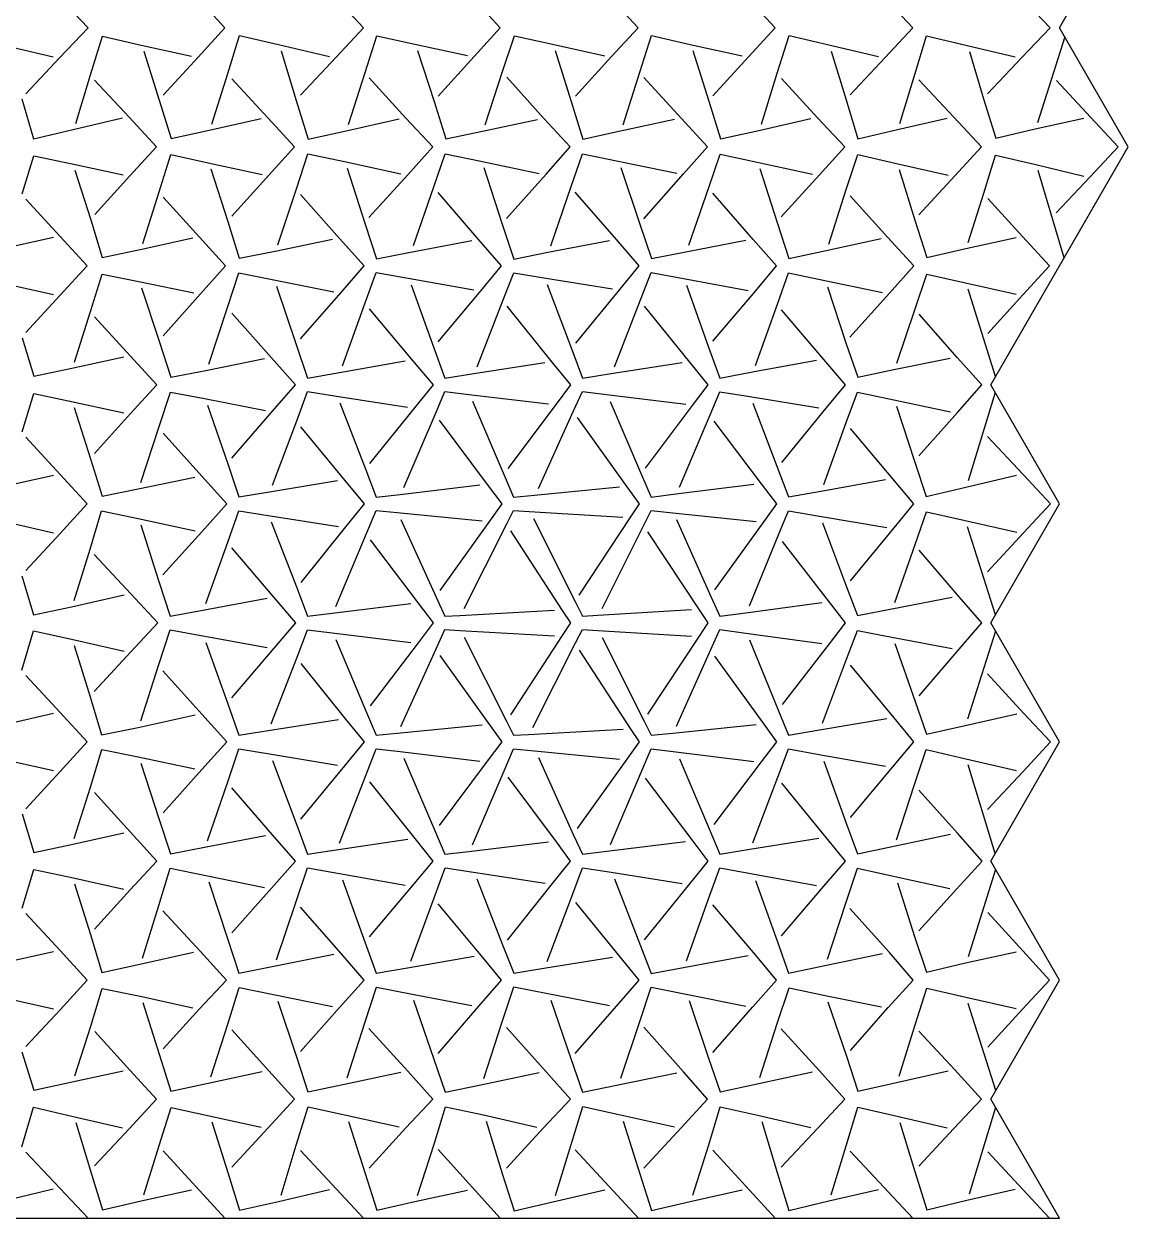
# Model space of a CAD drawing. Extents: x -8 to 152, y -43 to 130.
# Drawn here: x 71.5 to 151.8, y -43.4 to 43.4 of the extents above; entities that cross this region are included whole.
import ezdxf

# ---------------------------------------------------------------- set-up
doc = ezdxf.new("R2010")
doc.units = 0
doc.layers.add('DEFAULT', color=7, linetype='CONTINUOUS')

msp = doc.modelspace()

# ---------------------------------------------------------------- linework, layer by layer
at = {"layer": 'DEFAULT'}
for p, q in [((146.814, 43.156), (151.814, 51.816)), ((76.131, 43.156), (74.057, 45.347)), ((86.086, 43.156), (84.135, 45.283)), ((96.176, 43.156), (94.168, 45.3)), ((106.116, 43.156), (104.224, 45.241)), ((116.146, 43.156), (114.22, 45.256)), ((126.131, 43.156), (124.199, 45.263)), ((136.146, 43.156), (134.126, 45.313)), ((146.131, 43.156), (144.057, 45.347)), ((74.057, 40.964), (76.131, 43.156)), ((84.135, 41.028), (86.086, 43.156)), ((86.296, 39.837), (87.144, 42.584)), ((87.144, 42.584), (89.994, 41.937)), ((94.168, 41.011), (96.176, 43.156)), ((96.282, 39.902), (97.148, 42.577)), ((97.148, 42.577), (99.915, 41.956)), ((104.224, 41.07), (106.116, 43.156)), ((106.296, 39.969), (107.148, 42.577)), ((107.148, 42.577), (109.93, 41.96)), ((114.22, 41.055), (116.146, 43.156)), ((116.277, 39.924), (117.14, 42.59)), ((117.14, 42.59), (119.947, 41.945)), ((124.199, 41.048), (126.131, 43.156)), ((126.281, 39.847), (127.141, 42.59)), ((127.141, 42.59), (130.027, 41.906)), ((134.126, 40.998), (136.146, 43.156)), ((144.057, 40.964), (146.131, 43.156)), ((151.814, 34.495), (146.814, 43.156)), ((70.09, 41.864), (73.587, 41.03)), ((76.295, 39.728), (77.167, 42.545)), ((77.167, 42.545), (79.996, 41.9)), ((79.996, 41.9), (83.658, 41.087)), ((89.994, 41.937), (93.688, 41.076)), ((99.915, 41.956), (103.739, 41.128)), ((109.93, 41.96), (113.736, 41.115)), ((119.947, 41.945), (123.716, 41.108)), ((130.027, 41.906), (133.65, 41.062)), ((136.29, 39.749), (137.152, 42.571)), ((137.152, 42.571), (140.09, 41.864)), ((140.09, 41.864), (143.587, 41.03)), ((147.201, 42.486), (145.231, 36.234)), ((71.586, 38.353), (74.057, 40.964)), ((80.184, 41.457), (81.311, 37.879)), ((81.6, 38.263), (84.135, 41.028)), ((90.178, 41.488), (91.28, 37.859)), ((91.576, 38.243), (94.168, 41.011)), ((100.107, 41.507), (101.303, 37.781)), ((101.595, 38.172), (104.224, 41.07)), ((110.12, 41.51), (111.292, 37.792)), ((111.586, 38.182), (114.22, 41.055)), ((120.136, 41.497), (121.296, 37.814)), ((121.59, 38.202), (124.199, 41.048)), ((130.209, 41.462), (131.29, 37.902)), ((131.583, 38.283), (134.126, 40.998)), ((140.269, 41.424), (141.295, 37.978)), ((141.586, 38.353), (144.057, 40.964)), ((105.031, 36.095), (106.296, 39.969)), ((75.225, 36.202), (76.295, 39.728)), ((79.105, 36.659), (76.587, 39.348)), ((85.136, 36.154), (86.296, 39.837)), ((89.199, 36.603), (86.59, 39.449)), ((95.089, 36.115), (96.282, 39.902)), ((99.262, 36.583), (96.579, 39.51)), ((109.313, 36.538), (106.591, 39.57)), ((115.073, 36.102), (116.277, 39.924)), ((119.284, 36.576), (116.576, 39.53)), ((125.134, 36.139), (126.281, 39.847)), ((129.215, 36.612), (126.577, 39.459)), ((135.209, 36.189), (136.29, 39.749)), ((139.126, 36.653), (136.583, 39.369)), ((149.072, 36.643), (146.611, 39.327)), ((71.295, 37.978), (72.156, 35.087)), ((81.311, 37.879), (82.167, 35.107)), ((91.28, 37.859), (92.133, 35.048)), ((101.303, 37.781), (102.156, 35.087)), ((111.292, 37.792), (112.137, 35.054)), ((121.296, 37.814), (122.144, 35.067)), ((131.29, 37.902), (132.148, 35.074)), ((141.295, 37.978), (142.178, 35.126)), ((75.043, 35.76), (78.63, 36.596)), ((81.101, 34.495), (79.105, 36.659)), ((84.947, 35.706), (88.716, 36.543)), ((91.146, 34.495), (89.199, 36.603)), ((94.898, 35.661), (98.774, 36.522)), ((101.206, 34.495), (99.262, 36.583)), ((111.199, 34.495), (109.313, 36.538)), ((114.881, 35.646), (118.793, 36.515)), ((121.206, 34.495), (119.284, 36.576)), ((124.946, 35.688), (128.731, 36.549)), ((131.191, 34.495), (129.215, 36.612)), ((135.027, 35.745), (138.65, 36.589)), ((141.154, 34.495), (139.126, 36.653)), ((145.045, 35.797), (148.6, 36.586)), ((151.086, 34.495), (149.072, 36.643)), ((72.156, 35.087), (75.043, 35.76)), ((82.167, 35.107), (84.947, 35.706)), ((92.133, 35.048), (94.898, 35.661)), ((102.156, 35.087), (104.833, 35.64)), ((104.833, 35.64), (108.821, 36.481)), ((112.137, 35.054), (114.881, 35.646)), ((122.144, 35.067), (124.946, 35.688)), ((132.148, 35.074), (135.027, 35.745)), ((142.178, 35.126), (145.045, 35.797)), ((79.16, 32.39), (81.101, 34.495)), ((81.287, 31.22), (82.14, 33.93)), ((82.14, 33.93), (84.865, 33.34)), ((89.288, 32.431), (91.146, 34.495)), ((91.285, 31.43), (92.114, 33.976)), ((92.114, 33.976), (94.783, 33.415)), ((99.394, 32.465), (101.206, 34.495)), ((101.299, 31.595), (102.11, 33.982)), ((102.11, 33.982), (104.716, 33.456)), ((109.462, 32.502), (111.199, 34.495)), ((111.281, 31.607), (112.107, 33.989)), ((112.107, 33.989), (114.7, 33.45)), ((119.466, 32.519), (121.206, 34.495)), ((121.294, 31.54), (122.122, 33.963)), ((122.122, 33.963), (124.816, 33.385)), ((129.352, 32.451), (131.191, 34.495)), ((131.279, 31.319), (132.133, 33.943)), ((132.133, 33.943), (134.962, 33.288)), ((139.194, 32.373), (141.154, 34.495)), ((141.814, 17.175), (151.814, 34.495)), ((149.057, 32.304), (151.086, 34.495)), ((71.321, 31.068), (72.189, 33.845)), ((72.189, 33.845), (74.965, 33.25)), ((74.965, 33.25), (78.681, 32.446)), ((84.865, 33.34), (88.798, 32.489)), ((94.783, 33.415), (98.895, 32.525)), ((104.716, 33.456), (108.957, 32.561)), ((114.7, 33.45), (118.96, 32.575)), ((124.816, 33.385), (128.856, 32.511)), ((134.962, 33.288), (138.712, 32.435)), ((141.311, 31.112), (142.167, 33.884)), ((142.167, 33.884), (145.09, 33.204)), ((145.09, 33.204), (148.587, 32.37)), ((75.155, 32.807), (76.317, 29.186)), ((76.606, 29.573), (79.16, 32.39)), ((85.06, 32.886), (86.289, 29.055)), ((86.585, 29.451), (89.288, 32.431)), ((94.98, 32.952), (96.265, 28.946)), ((96.568, 29.349), (99.394, 32.465)), ((104.918, 32.988), (106.264, 28.868)), ((106.567, 29.277), (109.462, 32.502)), ((114.904, 32.984), (116.276, 28.857)), ((116.578, 29.267), (119.466, 32.519)), ((125.012, 32.926), (126.275, 28.99)), ((126.575, 29.389), (129.352, 32.451)), ((135.149, 32.839), (136.285, 29.165)), ((136.581, 29.552), (139.194, 32.373)), ((147.156, 26.427), (145.268, 32.764)), ((146.586, 29.693), (149.057, 32.304)), ((89.936, 27.373), (91.285, 31.43)), ((99.798, 27.308), (101.299, 31.595)), ((109.795, 27.29), (111.281, 31.607)), ((119.844, 27.329), (121.294, 31.54)), ((130.028, 27.418), (131.279, 31.319)), ((74.093, 27.976), (71.607, 30.687)), ((80.105, 27.468), (81.287, 31.22)), ((84.241, 27.929), (81.583, 30.829)), ((94.423, 27.826), (91.584, 31.023)), ((104.56, 27.732), (101.598, 31.175)), ((114.579, 27.741), (111.583, 31.187)), ((124.515, 27.763), (121.593, 31.124)), ((134.331, 27.886), (131.578, 30.921)), ((140.184, 27.534), (141.311, 31.112)), ((144.135, 27.963), (141.6, 30.728)), ((76.317, 29.186), (77.163, 26.44)), ((86.289, 29.055), (87.133, 26.388)), ((96.265, 28.946), (97.114, 26.355)), ((106.264, 28.868), (107.099, 26.329)), ((116.276, 28.857), (117.118, 26.361)), ((126.275, 28.99), (127.122, 26.368)), ((136.285, 29.165), (137.159, 26.433)), ((70.029, 27.121), (73.62, 27.918)), ((76.056, 25.835), (74.093, 27.976)), ((79.914, 27.016), (83.755, 27.869)), ((86.138, 25.835), (84.241, 27.929)), ((96.214, 25.835), (94.423, 27.826)), ((129.832, 26.96), (133.836, 27.827)), ((136.214, 25.835), (134.331, 27.886)), ((139.996, 27.091), (143.658, 27.904)), ((146.093, 25.835), (144.135, 27.963)), ((77.163, 26.44), (79.914, 27.016)), ((89.733, 26.91), (93.921, 27.771)), ((99.583, 26.839), (104.047, 27.683)), ((106.221, 25.835), (104.56, 27.732)), ((109.582, 26.818), (114.064, 27.689)), ((116.229, 25.835), (114.579, 27.741)), ((119.634, 26.862), (124.005, 27.712)), ((126.221, 25.835), (124.515, 27.763)), ((127.122, 26.368), (129.832, 26.96)), ((137.159, 26.433), (139.996, 27.091)), ((87.133, 26.388), (89.733, 26.91)), ((97.114, 26.355), (99.583, 26.839)), ((107.099, 26.329), (109.582, 26.818)), ((117.118, 26.361), (119.634, 26.862)), ((74.093, 23.694), (76.056, 25.835)), ((76.296, 22.517), (77.159, 25.237)), ((77.159, 25.237), (79.818, 24.685)), ((84.316, 23.809), (86.138, 25.835)), ((86.276, 22.814), (87.107, 25.328)), ((87.107, 25.328), (89.633, 24.829)), ((94.533, 23.897), (96.214, 25.835)), ((96.294, 23.136), (97.095, 25.348)), ((97.095, 25.348), (99.412, 24.935)), ((104.736, 24.035), (106.221, 25.835)), ((106.327, 23.357), (107.103, 25.335)), ((107.103, 25.335), (109.292, 24.969)), ((114.824, 24.122), (116.229, 25.835)), ((116.327, 23.357), (117.095, 25.348)), ((117.095, 25.348), (119.463, 24.913)), ((124.691, 24.002), (126.221, 25.835)), ((126.292, 23.058), (127.103, 25.335)), ((127.103, 25.335), (129.733, 24.78)), ((134.441, 23.835), (136.214, 25.835)), ((136.311, 22.713), (137.167, 25.224)), ((137.167, 25.224), (139.979, 24.594)), ((144.157, 23.714), (146.093, 25.835)), ((70.029, 24.549), (73.62, 23.752)), ((79.818, 24.685), (83.824, 23.862)), ((89.633, 24.829), (94.022, 23.952)), ((89.841, 24.359), (91.276, 20.119)), ((99.412, 24.935), (104.209, 24.081)), ((99.636, 24.456), (101.294, 19.874)), ((109.292, 24.969), (114.291, 24.159)), ((109.527, 24.488), (111.325, 19.754)), ((119.463, 24.913), (124.167, 24.05)), ((119.684, 24.436), (121.288, 19.93)), ((129.733, 24.78), (133.937, 23.894)), ((139.979, 24.594), (143.678, 23.773)), ((71.607, 20.983), (74.093, 23.694)), ((80.018, 24.232), (81.308, 20.351)), ((81.601, 20.751), (84.316, 23.809)), ((91.579, 20.535), (94.533, 23.897)), ((101.598, 20.308), (104.736, 24.035)), ((111.624, 20.198), (114.824, 24.122)), ((121.591, 20.36), (124.691, 24.002)), ((129.934, 24.315), (131.268, 20.23)), ((131.571, 20.637), (134.441, 23.835)), ((142.171, 17.793), (140.168, 24.15)), ((141.597, 20.922), (144.157, 23.714)), ((84.904, 18.686), (86.276, 22.814)), ((94.636, 18.554), (96.294, 23.136)), ((99.736, 18.975), (96.598, 22.702)), ((104.443, 18.478), (106.327, 23.357)), ((109.911, 18.836), (106.628, 22.907)), ((114.444, 18.478), (116.327, 23.357)), ((119.911, 18.836), (116.628, 22.907)), ((124.7, 18.588), (126.292, 23.058)), ((129.67, 19.016), (126.594, 22.629)), ((134.972, 18.756), (136.311, 22.713)), ((75.136, 18.834), (76.296, 22.517)), ((79.199, 19.282), (76.59, 22.129)), ((89.466, 19.151), (86.578, 22.404)), ((139.362, 19.171), (136.604, 22.309)), ((71.321, 20.602), (72.174, 17.799)), ((81.308, 20.351), (82.137, 17.734)), ((91.276, 20.119), (92.099, 17.669)), ((131.268, 20.23), (132.133, 17.727)), ((74.947, 18.386), (78.716, 19.222)), ((81.123, 17.175), (79.199, 19.282)), ((91.221, 17.175), (89.466, 19.151)), ((101.294, 19.874), (102.095, 17.662)), ((111.325, 19.754), (112.103, 17.675)), ((121.288, 19.93), (122.099, 17.669)), ((134.769, 18.301), (138.866, 19.12)), ((141.161, 17.175), (139.362, 19.171)), ((72.174, 17.799), (74.947, 18.386)), ((84.7, 18.22), (88.96, 19.095)), ((94.412, 18.075), (99.209, 18.929)), ((101.252, 17.175), (99.736, 18.975)), ((104.204, 17.992), (109.371, 18.801)), ((111.252, 17.175), (109.911, 18.836)), ((114.204, 17.992), (119.371, 18.801)), ((121.244, 17.175), (119.911, 18.836)), ((124.48, 18.112), (129.147, 18.968)), ((131.236, 17.175), (129.67, 19.016)), ((132.133, 17.727), (134.769, 18.301)), ((82.137, 17.734), (84.7, 18.22)), ((92.099, 17.669), (94.412, 18.075)), ((102.095, 17.662), (104.204, 17.992)), ((112.103, 17.675), (114.204, 17.992)), ((122.099, 17.669), (124.48, 18.112)), ((71.321, 13.748), (72.178, 16.544)), ((72.178, 16.544), (74.915, 15.975)), ((79.224, 15.09), (81.123, 17.175)), ((81.277, 14.076), (82.114, 16.655)), ((82.114, 16.655), (84.599, 16.178)), ((89.558, 15.261), (91.221, 17.175)), ((91.313, 14.563), (92.099, 16.681)), ((92.099, 16.681), (94.204, 16.358)), ((99.911, 15.514), (101.252, 17.175)), ((101.406, 15.08), (102.095, 16.688)), ((102.095, 16.688), (103.833, 16.481)), ((110.204, 15.774), (111.252, 17.175)), ((111.463, 15.296), (112.099, 16.681)), ((112.099, 16.681), (113.852, 16.467)), ((120.182, 15.764), (121.244, 17.175)), ((121.396, 15.002), (122.103, 16.675)), ((122.103, 16.675), (124.274, 16.323)), ((129.846, 15.47), (131.236, 17.175)), ((131.303, 14.43), (132.114, 16.655)), ((132.114, 16.655), (134.766, 16.09)), ((139.398, 15.161), (141.161, 17.175)), ((142.133, 16.623), (140.178, 10.182)), ((146.814, 8.515), (141.814, 17.175)), ((74.915, 15.975), (78.739, 15.147)), ((84.599, 16.178), (89.045, 15.313)), ((84.811, 15.707), (86.285, 11.425)), ((94.204, 16.358), (99.371, 15.549)), ((94.444, 15.872), (96.327, 10.993)), ((103.833, 16.481), (109.644, 15.79)), ((104.099, 15.988), (106.406, 10.61)), ((106.7, 11.087), (110.204, 15.774)), ((113.852, 16.467), (119.624, 15.78)), ((114.117, 15.975), (116.408, 10.634)), ((116.701, 11.109), (120.182, 15.764)), ((124.274, 16.323), (129.311, 15.508)), ((124.509, 15.841), (126.322, 11.071)), ((134.766, 16.09), (138.898, 15.219)), ((75.107, 15.526), (76.303, 11.8)), ((76.595, 12.191), (79.224, 15.09)), ((86.586, 11.844), (89.558, 15.261)), ((96.628, 11.443), (99.911, 15.514)), ((99.099, 9.702), (101.406, 15.08)), ((108.898, 9.646), (111.463, 15.296)), ((115.362, 9.758), (111.752, 14.805)), ((119.167, 9.729), (121.396, 15.002)), ((126.622, 11.516), (129.846, 15.47)), ((134.966, 15.628), (136.277, 11.614)), ((136.578, 12.018), (139.398, 15.161)), ((79.966, 10.061), (81.277, 14.076)), ((89.557, 9.868), (91.313, 14.563)), ((94.803, 10.254), (91.614, 14.122)), ((105.204, 9.916), (101.7, 14.603)), ((125.141, 9.964), (121.69, 14.53)), ((129.67, 9.92), (131.303, 14.43)), ((134.693, 10.33), (131.603, 13.999)), ((74.093, 10.656), (71.607, 13.367)), ((84.398, 10.529), (81.578, 13.672)), ((144.168, 10.659), (141.576, 13.428)), ((76.303, 11.8), (77.141, 9.08)), ((86.285, 11.425), (87.107, 9.021)), ((136.277, 11.614), (137.125, 9.054)), ((70.029, 9.801), (73.62, 10.598)), ((76.071, 8.515), (74.093, 10.656)), ((79.766, 9.6), (83.898, 10.471)), ((86.229, 8.515), (84.398, 10.529)), ((96.327, 10.993), (97.095, 9.002)), ((106.406, 10.61), (107.095, 9.002)), ((116.408, 10.634), (117.103, 9.015)), ((126.322, 11.071), (127.107, 9.021)), ((139.994, 9.734), (143.688, 10.594)), ((146.154, 8.515), (144.168, 10.659)), ((77.141, 9.08), (79.766, 9.6)), ((89.326, 9.387), (94.27, 10.214)), ((96.236, 8.515), (94.803, 10.254)), ((98.833, 9.208), (104.644, 9.9)), ((106.252, 8.515), (105.204, 9.916)), ((108.617, 9.15), (114.793, 9.754)), ((116.252, 8.515), (115.362, 9.758)), ((118.905, 9.239), (124.586, 9.945)), ((126.244, 8.515), (125.141, 9.964)), ((129.447, 9.444), (134.169, 10.285)), ((136.221, 8.515), (134.693, 10.33)), ((137.125, 9.054), (139.994, 9.734)), ((87.107, 9.021), (89.326, 9.387)), ((97.095, 9.002), (98.833, 9.208)), ((107.095, 9.002), (108.617, 9.15)), ((117.103, 9.015), (118.905, 9.239)), ((127.107, 9.021), (129.447, 9.444)), ((74.089, 6.359), (76.071, 8.515)), ((76.276, 5.228), (77.11, 8.001)), ((77.11, 8.001), (79.766, 7.45)), ((84.416, 6.491), (86.229, 8.515)), ((86.292, 5.737), (87.103, 8.014)), ((87.103, 8.014), (89.222, 7.683)), ((94.89, 6.845), (96.236, 8.515)), ((96.393, 6.365), (97.095, 8.028)), ((97.095, 8.028), (98.617, 7.879)), ((98.617, 7.879), (104.793, 7.276)), ((105.362, 7.271), (106.252, 8.515)), ((106.605, 7.059), (107.095, 8.028)), ((107.095, 8.028), (108.234, 7.959)), ((108.234, 7.959), (115.041, 7.546)), ((115.622, 7.563), (116.252, 8.515)), ((116.586, 7.007), (117.095, 8.028)), ((117.095, 8.028), (118.671, 7.865)), ((118.671, 7.865), (124.756, 7.239)), ((125.323, 7.231), (126.244, 8.515)), ((126.368, 6.256), (127.103, 8.014)), ((127.103, 8.014), (129.344, 7.628)), ((134.781, 6.767), (136.221, 8.515)), ((136.307, 5.569), (137.148, 7.936)), ((137.148, 7.936), (139.947, 7.304)), ((141.814, -0.146), (146.814, 8.515)), ((144.199, 6.407), (146.154, 8.515)), ((70.043, 7.232), (73.616, 6.42)), ((79.766, 7.45), (83.914, 6.552)), ((79.964, 6.984), (81.26, 2.943)), ((89.222, 7.683), (94.351, 6.88)), ((89.461, 7.199), (91.33, 2.356)), ((98.898, 7.384), (101.463, 1.734)), ((101.752, 2.224), (105.362, 7.271)), ((103.488, 0.897), (106.605, 7.059)), ((108.54, 7.463), (111.586, 1.362)), ((111.862, 1.875), (115.622, 7.563)), ((113.54, 0.906), (116.586, 7.007)), ((118.948, 7.37), (121.448, 1.787)), ((121.738, 2.275), (125.323, 7.231)), ((129.344, 7.628), (134.25, 6.807)), ((129.575, 7.148), (131.317, 2.489)), ((139.947, 7.304), (143.716, 6.467)), ((71.599, 3.672), (74.089, 6.359)), ((81.564, 3.347), (84.416, 6.491)), ((91.63, 2.805), (94.89, 6.845)), ((94.148, 1.056), (96.393, 6.365)), ((110.658, 0.763), (106.88, 6.544)), ((120.622, 0.806), (116.862, 6.495)), ((124.248, 1.088), (126.368, 6.256)), ((131.617, 2.928), (134.781, 6.767)), ((142.156, 0.446), (140.136, 6.856)), ((141.59, 3.561), (144.199, 6.407)), ((75.118, 1.484), (76.276, 5.228)), ((84.7, 1.267), (86.292, 5.737)), ((89.67, 1.695), (86.594, 5.309)), ((100.163, 1.294), (96.688, 5.892)), ((130.081, 1.37), (126.666, 5.79)), ((134.831, 1.353), (136.307, 5.569)), ((79.237, 1.964), (76.574, 4.838)), ((139.517, 1.766), (136.604, 5.152)), ((71.31, 3.292), (72.152, 0.439)), ((81.26, 2.943), (82.099, 0.348)), ((74.93, 1.032), (78.75, 1.901)), ((81.191, -0.146), (79.237, 1.964)), ((91.33, 2.356), (92.099, 0.348)), ((121.448, 1.787), (122.095, 0.342)), ((131.317, 2.489), (132.125, 0.394)), ((141.161, -0.146), (139.517, 1.766)), ((72.152, 0.439), (74.93, 1.032)), ((84.48, 0.791), (89.147, 1.648)), ((91.236, -0.146), (89.67, 1.695)), ((93.886, 0.564), (99.606, 1.275)), ((101.252, -0.146), (100.163, 1.294)), ((101.463, 1.734), (102.095, 0.342)), ((111.586, 1.362), (112.095, 0.342)), ((123.993, 0.598), (129.529, 1.345)), ((131.252, -0.146), (130.081, 1.37)), ((132.125, 0.394), (134.618, 0.888)), ((134.618, 0.888), (139.007, 1.718)), ((82.099, 0.348), (84.48, 0.791)), ((92.099, 0.348), (93.886, 0.564)), ((102.095, 0.342), (103.179, 0.401)), ((103.179, 0.401), (110.075, 0.783)), ((111.252, -0.146), (110.658, 0.763)), ((112.095, 0.342), (113.234, 0.411)), ((113.234, 0.411), (120.041, 0.823)), ((121.252, -0.146), (120.622, 0.806)), ((122.095, 0.342), (123.993, 0.598)), ((71.31, -3.584), (72.152, -0.731)), ((72.152, -0.731), (74.93, -1.323)), ((79.237, -2.255), (81.191, -0.146)), ((81.26, -3.235), (82.099, -0.639)), ((82.099, -0.639), (84.48, -1.082)), ((89.67, -1.986), (91.236, -0.146)), ((91.33, -2.647), (92.099, -0.639)), ((92.099, -0.639), (93.886, -0.855)), ((93.886, -0.855), (99.606, -1.566)), ((100.163, -1.585), (101.252, -0.146)), ((101.463, -2.025), (102.095, -0.633)), ((102.095, -0.633), (103.179, -0.693)), ((103.179, -0.693), (110.075, -1.074)), ((110.658, -1.054), (111.252, -0.146)), ((111.605, -1.601), (112.095, -0.633)), ((112.095, -0.633), (113.234, -0.702)), ((113.234, -0.702), (120.041, -1.114)), ((120.622, -1.097), (121.252, -0.146)), ((121.448, -2.078), (122.095, -0.633)), ((122.095, -0.633), (123.993, -0.889)), ((130.081, -1.661), (131.252, -0.146)), ((131.317, -2.78), (132.125, -0.685)), ((132.125, -0.685), (134.618, -1.179)), ((139.517, -2.057), (141.161, -0.146)), ((142.156, -0.737), (140.136, -7.147)), ((146.814, -8.806), (141.814, -0.146)), ((74.93, -1.323), (78.75, -2.192)), ((84.48, -1.082), (89.147, -1.939)), ((84.7, -1.558), (86.292, -6.028)), ((94.148, -1.348), (96.393, -6.656)), ((96.688, -6.183), (100.163, -1.585)), ((103.488, -1.188), (106.605, -7.35)), ((106.88, -6.835), (110.658, -1.054)), ((108.488, -7.764), (111.605, -1.601)), ((113.54, -1.197), (116.586, -7.298)), ((116.862, -6.786), (120.622, -1.097)), ((123.993, -0.889), (129.529, -1.636)), ((124.248, -1.379), (126.368, -6.547)), ((126.666, -6.081), (130.081, -1.661)), ((134.618, -1.179), (139.007, -2.009)), ((134.831, -1.644), (136.307, -5.861)), ((75.118, -1.776), (76.276, -5.519)), ((76.574, -5.13), (79.237, -2.255)), ((86.594, -5.6), (89.67, -1.986)), ((98.898, -7.675), (101.463, -2.025)), ((105.362, -7.562), (101.752, -2.515)), ((115.658, -7.897), (111.88, -2.116)), ((118.948, -7.662), (121.448, -2.078)), ((125.323, -7.522), (121.738, -2.566)), ((136.604, -5.444), (139.517, -2.057)), ((79.964, -7.276), (81.26, -3.235)), ((89.461, -7.49), (91.33, -2.647)), ((94.89, -7.136), (91.63, -3.096)), ((129.575, -7.44), (131.317, -2.78)), ((134.781, -7.058), (131.617, -3.22)), ((74.089, -6.65), (71.599, -3.963)), ((84.416, -6.782), (81.564, -3.639)), ((144.199, -6.698), (141.59, -3.852)), ((76.276, -5.519), (77.11, -8.293)), ((86.292, -6.028), (87.103, -8.306)), ((136.307, -5.861), (137.148, -8.227)), ((70.043, -7.523), (73.616, -6.711)), ((76.071, -8.806), (74.089, -6.65)), ((79.766, -7.741), (83.914, -6.843)), ((86.229, -8.806), (84.416, -6.782)), ((96.393, -6.656), (97.095, -8.319)), ((126.368, -6.547), (127.103, -8.306)), ((139.947, -7.595), (143.716, -6.758)), ((146.154, -8.806), (144.199, -6.698)), ((77.11, -8.293), (79.766, -7.741)), ((89.222, -7.974), (94.351, -7.171)), ((96.236, -8.806), (94.89, -7.136)), ((98.617, -8.17), (104.793, -7.567)), ((106.252, -8.806), (105.362, -7.562)), ((106.605, -7.35), (107.095, -8.319)), ((116.586, -7.298), (117.095, -8.319)), ((118.671, -8.156), (124.756, -7.53)), ((126.244, -8.806), (125.323, -7.522)), ((129.344, -7.919), (134.25, -7.098)), ((136.221, -8.806), (134.781, -7.058)), ((137.148, -8.227), (139.947, -7.595)), ((87.103, -8.306), (89.222, -7.974)), ((97.095, -8.319), (98.617, -8.17)), ((107.095, -8.319), (108.179, -8.259)), ((108.179, -8.259), (115.075, -7.877)), ((116.252, -8.806), (115.658, -7.897)), ((117.095, -8.319), (118.671, -8.156)), ((127.103, -8.306), (129.344, -7.919)), ((74.093, -10.947), (76.071, -8.806)), ((76.292, -12.103), (77.133, -9.358)), ((77.133, -9.358), (79.766, -9.891)), ((84.398, -10.82), (86.229, -8.806)), ((86.285, -11.717), (87.107, -9.313)), ((87.107, -9.313), (89.326, -9.678)), ((94.803, -10.545), (96.236, -8.806)), ((96.34, -11.252), (97.099, -9.3)), ((97.099, -9.3), (98.833, -9.5)), ((98.833, -9.5), (104.644, -10.191)), ((105.204, -10.207), (106.252, -8.806)), ((106.406, -10.901), (107.095, -9.293)), ((107.095, -9.293), (108.617, -9.442)), ((108.617, -9.442), (114.793, -10.045)), ((115.362, -10.049), (116.252, -8.806)), ((116.393, -10.955), (117.099, -9.3)), ((117.099, -9.3), (118.905, -9.53)), ((118.905, -9.53), (124.586, -10.236)), ((125.141, -10.255), (126.244, -8.806)), ((126.322, -11.362), (127.107, -9.313)), ((127.107, -9.313), (129.447, -9.735)), ((134.693, -10.621), (136.221, -8.806)), ((136.277, -11.905), (137.125, -9.345)), ((137.125, -9.345), (139.994, -10.025)), ((141.814, -17.466), (146.814, -8.806)), ((144.168, -10.951), (146.154, -8.806)), ((70.029, -10.092), (73.62, -10.889)), ((79.766, -9.891), (83.898, -10.762)), ((79.966, -10.353), (81.277, -14.367)), ((89.326, -9.678), (94.27, -10.505)), ((89.557, -10.159), (91.313, -14.854)), ((99.099, -9.993), (101.406, -15.371)), ((101.7, -14.894), (105.204, -10.207)), ((108.898, -9.937), (111.463, -15.587)), ((111.752, -15.096), (115.362, -10.049)), ((119.167, -10.021), (121.396, -15.293)), ((121.69, -14.821), (125.141, -10.255)), ((129.447, -9.735), (134.169, -10.576)), ((129.67, -10.211), (131.303, -14.721)), ((139.994, -10.025), (143.688, -10.886)), ((71.607, -13.658), (74.093, -10.947)), ((81.578, -13.963), (84.398, -10.82)), ((91.614, -14.414), (94.803, -10.545)), ((94.413, -16.168), (96.34, -11.252)), ((104.099, -16.279), (106.406, -10.901)), ((114.148, -16.264), (116.393, -10.955)), ((131.603, -14.29), (134.693, -10.621)), ((142.133, -16.914), (140.178, -10.473)), ((141.576, -13.719), (144.168, -10.951)), ((75.12, -15.82), (76.292, -12.103)), ((84.811, -15.999), (86.285, -11.717)), ((89.558, -15.553), (86.586, -12.135)), ((99.932, -15.832), (96.639, -11.705)), ((110.204, -16.065), (106.7, -11.378)), ((120.163, -16.026), (116.688, -11.429)), ((124.509, -16.132), (126.322, -11.362)), ((129.846, -15.761), (126.622, -11.807)), ((134.966, -15.919), (136.277, -11.905)), ((79.22, -15.365), (76.586, -12.492)), ((139.398, -15.452), (136.578, -12.309)), ((71.321, -14.039), (72.171, -16.848)), ((81.277, -14.367), (82.114, -16.946)), ((131.303, -14.721), (132.114, -16.946)), ((74.93, -16.27), (78.736, -15.426)), ((81.138, -17.466), (79.22, -15.365)), ((84.599, -16.469), (89.045, -15.604)), ((91.221, -17.466), (89.558, -15.553)), ((91.313, -14.854), (92.103, -16.966)), ((101.406, -15.371), (102.095, -16.979)), ((111.463, -15.587), (112.095, -16.979)), ((121.396, -15.293), (122.103, -16.966)), ((134.766, -16.381), (138.898, -15.51)), ((141.199, -17.466), (139.398, -15.452)), ((72.171, -16.848), (74.93, -16.27)), ((82.114, -16.946), (84.599, -16.469)), ((94.17, -16.654), (99.391, -15.865)), ((101.244, -17.466), (99.932, -15.832)), ((103.833, -16.772), (109.644, -16.081)), ((111.244, -17.466), (110.204, -16.065)), ((113.886, -16.756), (119.606, -16.045)), ((121.252, -17.466), (120.163, -16.026)), ((124.274, -16.614), (129.311, -15.799)), ((131.236, -17.466), (129.846, -15.761)), ((132.114, -16.946), (134.766, -16.381)), ((92.103, -16.966), (94.17, -16.654)), ((102.095, -16.979), (103.833, -16.772)), ((112.095, -16.979), (113.886, -16.756)), ((122.103, -16.966), (124.274, -16.614)), ((71.321, -20.893), (72.174, -18.09)), ((72.174, -18.09), (74.947, -18.677)), ((79.199, -19.574), (81.138, -17.466)), ((81.266, -20.71), (82.11, -17.979)), ((82.11, -17.979), (84.7, -18.511)), ((89.466, -19.443), (91.221, -17.466)), ((91.276, -20.41), (92.099, -17.96)), ((92.099, -17.96), (94.412, -18.366)), ((99.736, -19.266), (101.244, -17.466)), ((101.306, -20.133), (102.103, -17.966)), ((102.103, -17.966), (104.17, -18.279)), ((109.932, -19.1), (111.244, -17.466)), ((111.325, -20.046), (112.103, -17.966)), ((112.103, -17.966), (114.204, -18.283)), ((119.911, -19.127), (121.252, -17.466)), ((121.288, -20.221), (122.099, -17.96)), ((122.099, -17.96), (124.48, -18.403)), ((129.67, -19.307), (131.236, -17.466)), ((131.268, -20.521), (132.114, -17.986)), ((132.114, -17.986), (134.832, -18.591)), ((139.331, -19.517), (141.199, -17.466)), ((142.171, -18.084), (140.168, -24.441)), ((146.814, -26.126), (141.814, -17.466)), ((74.947, -18.677), (78.716, -19.514)), ((84.7, -18.511), (88.96, -19.386)), ((84.904, -18.977), (86.276, -23.105)), ((94.412, -18.366), (99.209, -19.22)), ((94.636, -18.845), (96.294, -23.427)), ((104.17, -18.279), (109.391, -19.068)), ((104.413, -18.764), (106.34, -23.68)), ((106.639, -23.227), (109.932, -19.1)), ((114.204, -18.283), (119.371, -19.092)), ((114.444, -18.769), (116.327, -23.648)), ((124.48, -18.403), (129.147, -19.259)), ((124.7, -18.879), (126.292, -23.349)), ((134.832, -18.591), (138.836, -19.458)), ((135.028, -19.049), (136.279, -22.95)), ((75.136, -19.125), (76.296, -22.808)), ((76.59, -22.42), (79.199, -19.574)), ((86.578, -22.695), (89.466, -19.443)), ((96.598, -22.993), (99.736, -19.266)), ((116.628, -23.198), (119.911, -19.127)), ((126.594, -22.92), (129.67, -19.307)), ((136.578, -22.552), (139.331, -19.517)), ((80.087, -24.523), (81.266, -20.71)), ((89.841, -24.65), (91.276, -20.41)), ((94.533, -24.188), (91.579, -20.826)), ((99.605, -24.754), (101.306, -20.133)), ((104.759, -24.353), (101.607, -20.57)), ((109.527, -24.779), (111.325, -20.046)), ((114.824, -24.413), (111.624, -20.489)), ((119.684, -24.727), (121.288, -20.221)), ((124.691, -24.293), (121.591, -20.651)), ((129.934, -24.606), (131.268, -20.521)), ((74.093, -23.985), (71.607, -21.274)), ((84.279, -24.03), (81.567, -21.102)), ((134.441, -24.126), (131.571, -20.928)), ((144.157, -24.006), (141.597, -21.213)), ((76.296, -22.808), (77.133, -25.574)), ((86.276, -23.105), (87.107, -25.62)), ((96.294, -23.427), (97.099, -25.633)), ((126.292, -23.349), (127.103, -25.626)), ((136.279, -22.95), (137.148, -25.548)), ((70.029, -24.84), (73.62, -24.043)), ((76.071, -26.126), (74.093, -23.985)), ((79.897, -24.979), (83.789, -24.094)), ((86.191, -26.126), (84.279, -24.03)), ((89.633, -25.12), (94.022, -24.243)), ((96.214, -26.126), (94.533, -24.188)), ((106.34, -23.68), (107.107, -25.62)), ((116.327, -23.648), (117.095, -25.639)), ((126.236, -26.126), (124.691, -24.293)), ((129.733, -25.071), (133.937, -24.185)), ((136.176, -26.126), (134.441, -24.126)), ((139.979, -24.885), (143.678, -24.065)), ((146.093, -26.126), (144.157, -24.006)), ((77.133, -25.574), (79.897, -24.979)), ((87.107, -25.62), (89.633, -25.12)), ((99.378, -25.233), (104.23, -24.395)), ((106.214, -26.126), (104.759, -24.353)), ((109.292, -25.26), (114.291, -24.451)), ((116.229, -26.126), (114.824, -24.413)), ((119.463, -25.205), (124.167, -24.341)), ((127.103, -25.626), (129.733, -25.071)), ((137.148, -25.548), (139.979, -24.885)), ((97.099, -25.633), (99.378, -25.233)), ((107.107, -25.62), (109.292, -25.26)), ((117.095, -25.639), (119.463, -25.205)), ((74.089, -28.282), (76.071, -26.126)), ((76.317, -29.477), (77.163, -26.731)), ((77.163, -26.731), (79.914, -27.307)), ((84.241, -28.22), (86.191, -26.126)), ((86.289, -29.346), (87.133, -26.679)), ((87.133, -26.679), (89.733, -27.201)), ((94.423, -28.117), (96.214, -26.126)), ((96.265, -29.237), (97.114, -26.646)), ((97.114, -26.646), (99.583, -27.13)), ((104.56, -28.023), (106.214, -26.126)), ((106.264, -29.16), (107.099, -26.62)), ((107.099, -26.62), (109.582, -27.109)), ((114.579, -28.032), (116.229, -26.126)), ((116.276, -29.148), (117.11, -26.64)), ((117.11, -26.64), (119.65, -27.147)), ((124.512, -28.072), (126.236, -26.126)), ((126.275, -29.281), (127.141, -26.692)), ((127.141, -26.692), (129.769, -27.252)), ((134.362, -28.122), (136.176, -26.126)), ((136.285, -29.457), (137.159, -26.724)), ((137.159, -26.724), (139.996, -27.382)), ((141.814, -34.787), (146.814, -26.126)), ((144.135, -28.254), (146.093, -26.126)), ((70.043, -27.409), (73.616, -28.221)), ((79.914, -27.307), (83.755, -28.16)), ((80.105, -27.759), (81.287, -31.512)), ((89.733, -27.201), (93.921, -28.062)), ((89.936, -27.664), (91.285, -31.721)), ((99.583, -27.13), (104.047, -27.974)), ((99.798, -27.599), (101.299, -31.886)), ((109.582, -27.109), (114.064, -27.98)), ((109.795, -27.581), (111.281, -31.898)), ((119.65, -27.147), (124.003, -28.018)), ((119.858, -27.616), (121.28, -31.82)), ((129.769, -27.252), (133.866, -28.071)), ((129.972, -27.707), (131.311, -31.665)), ((139.996, -27.382), (143.658, -28.195)), ((71.599, -30.969), (74.089, -28.282)), ((81.583, -31.121), (84.241, -28.22)), ((91.584, -31.314), (94.423, -28.117)), ((101.598, -31.466), (104.56, -28.023)), ((111.583, -31.478), (114.579, -28.032)), ((121.582, -31.406), (124.512, -28.072)), ((131.604, -31.261), (134.362, -28.122)), ((142.178, -34.156), (140.184, -27.825)), ((141.6, -31.019), (144.135, -28.254)), ((75.155, -33.098), (76.317, -29.477)), ((85.06, -33.177), (86.289, -29.346)), ((94.98, -33.243), (96.265, -29.237)), ((104.918, -33.279), (106.264, -29.16)), ((114.904, -33.275), (116.276, -29.148)), ((125.012, -33.217), (126.275, -29.281)), ((135.149, -33.13), (136.285, -29.457)), ((79.16, -32.681), (76.606, -29.864)), ((89.288, -32.722), (86.585, -29.742)), ((99.394, -32.756), (96.568, -29.64)), ((109.462, -32.793), (106.567, -29.568)), ((119.466, -32.81), (116.578, -29.558)), ((129.352, -32.742), (126.575, -29.681)), ((139.194, -32.664), (136.581, -29.843)), ((71.31, -31.349), (72.182, -34.149)), ((81.287, -31.512), (82.14, -34.221)), ((91.285, -31.721), (92.114, -34.267)), ((101.299, -31.886), (102.11, -34.273)), ((111.281, -31.898), (112.107, -34.28)), ((121.28, -31.82), (122.114, -34.267)), ((131.311, -31.665), (132.152, -34.202)), ((74.965, -33.541), (78.681, -32.737)), ((81.101, -34.787), (79.16, -32.681)), ((84.865, -33.631), (88.798, -32.78)), ((91.146, -34.787), (89.288, -32.722)), ((94.783, -33.706), (98.895, -32.817)), ((101.206, -34.787), (99.394, -32.756)), ((104.716, -33.747), (108.957, -32.852)), ((111.236, -34.787), (109.462, -32.793)), ((114.7, -33.741), (118.96, -32.866)), ((121.206, -34.787), (119.466, -32.81)), ((124.816, -33.676), (128.856, -32.802)), ((131.206, -34.787), (129.352, -32.742)), ((134.962, -33.579), (138.712, -32.726)), ((141.138, -34.787), (139.194, -32.664)), ((72.182, -34.149), (74.965, -33.541)), ((82.14, -34.221), (84.865, -33.631)), ((92.114, -34.267), (94.783, -33.706)), ((102.11, -34.273), (104.716, -33.747)), ((112.107, -34.28), (114.7, -33.741)), ((122.114, -34.267), (124.816, -33.676)), ((132.152, -34.202), (134.962, -33.579)), ((71.295, -38.27), (72.156, -35.378)), ((72.156, -35.378), (75.043, -36.051)), ((79.105, -36.951), (81.101, -34.787)), ((81.311, -38.17), (82.167, -35.398)), ((82.167, -35.398), (84.947, -35.998)), ((89.199, -36.894), (91.146, -34.787)), ((91.28, -38.15), (92.133, -35.339)), ((92.133, -35.339), (94.898, -35.953)), ((99.262, -36.874), (101.206, -34.787)), ((101.303, -38.072), (102.137, -35.346)), ((102.137, -35.346), (104.897, -35.934)), ((109.279, -36.883), (111.236, -34.787)), ((111.281, -38.095), (112.129, -35.332)), ((112.129, -35.332), (114.881, -35.938)), ((119.284, -36.867), (121.206, -34.787)), ((121.296, -38.105), (122.137, -35.346)), ((122.137, -35.346), (124.962, -35.976)), ((129.21, -36.919), (131.206, -34.787)), ((131.29, -38.193), (132.156, -35.378)), ((132.156, -35.378), (135.011, -36.039)), ((139.131, -36.929), (141.138, -34.787)), ((142.171, -35.404), (140.256, -41.713)), ((146.814, -43.447), (141.814, -34.787)), ((75.043, -36.051), (78.63, -36.887)), ((84.947, -35.998), (88.716, -36.834)), ((85.136, -36.446), (86.296, -40.128)), ((94.898, -35.953), (98.774, -36.813)), ((95.089, -36.406), (96.282, -40.193)), ((104.897, -35.934), (108.789, -36.819)), ((105.087, -36.39), (106.266, -40.203)), ((114.881, -35.938), (118.793, -36.806)), ((115.073, -36.393), (116.277, -40.215)), ((124.962, -35.976), (128.726, -36.853)), ((125.147, -36.428), (126.27, -40.126)), ((135.011, -36.039), (138.654, -36.868)), ((135.196, -36.483), (136.3, -40.052)), ((75.225, -36.494), (76.295, -40.019)), ((76.587, -39.64), (79.105, -36.951)), ((86.59, -39.74), (89.199, -36.894)), ((96.579, -39.801), (99.262, -36.874)), ((106.567, -39.811), (109.279, -36.883)), ((116.576, -39.821), (119.284, -36.867)), ((126.569, -39.74), (129.21, -36.919)), ((136.592, -39.67), (139.131, -36.929)), ((80.184, -41.748), (81.311, -38.17)), ((90.178, -41.779), (91.28, -38.15)), ((100.107, -41.798), (101.303, -38.072)), ((110.134, -41.804), (111.281, -38.095)), ((120.136, -41.788), (121.296, -38.105)), ((130.209, -41.753), (131.29, -38.193)), ((76.131, -43.447), (71.586, -38.644)), ((86.086, -43.447), (81.6, -38.554)), ((96.176, -43.447), (91.576, -38.534)), ((106.116, -43.447), (101.595, -38.463)), ((116.176, -43.447), (111.577, -38.483)), ((126.131, -43.447), (121.59, -38.493)), ((136.146, -43.447), (131.583, -38.574)), ((146.101, -43.447), (141.594, -38.634)), ((76.295, -40.019), (77.167, -42.836)), ((86.296, -40.128), (87.144, -42.875)), ((96.282, -40.193), (97.148, -42.868)), ((106.266, -40.203), (107.122, -42.914)), ((116.277, -40.215), (117.14, -42.881)), ((126.27, -40.126), (127.133, -42.894)), ((136.3, -40.052), (137.167, -42.836)), ((70.09, -42.155), (73.587, -41.321)), ((79.996, -42.191), (83.658, -41.378)), ((89.994, -42.228), (93.688, -41.367)), ((99.915, -42.247), (103.739, -41.419)), ((109.946, -42.255), (113.731, -41.394)), ((119.947, -42.236), (123.716, -41.399)), ((130.027, -42.198), (133.65, -41.354)), ((140.075, -42.153), (143.592, -41.333)), ((77.167, -42.836), (79.996, -42.191)), ((87.144, -42.875), (89.994, -42.228)), ((97.148, -42.868), (99.915, -42.247)), ((107.122, -42.914), (109.946, -42.255)), ((117.14, -42.881), (119.947, -42.236)), ((127.133, -42.894), (130.027, -42.198)), ((137.167, -42.836), (140.075, -42.153)), ((6.814, -43.447), (146.814, -43.447))]:
    msp.add_line(p, q, dxfattribs=at)

doc.saveas('drawing.dxf')
